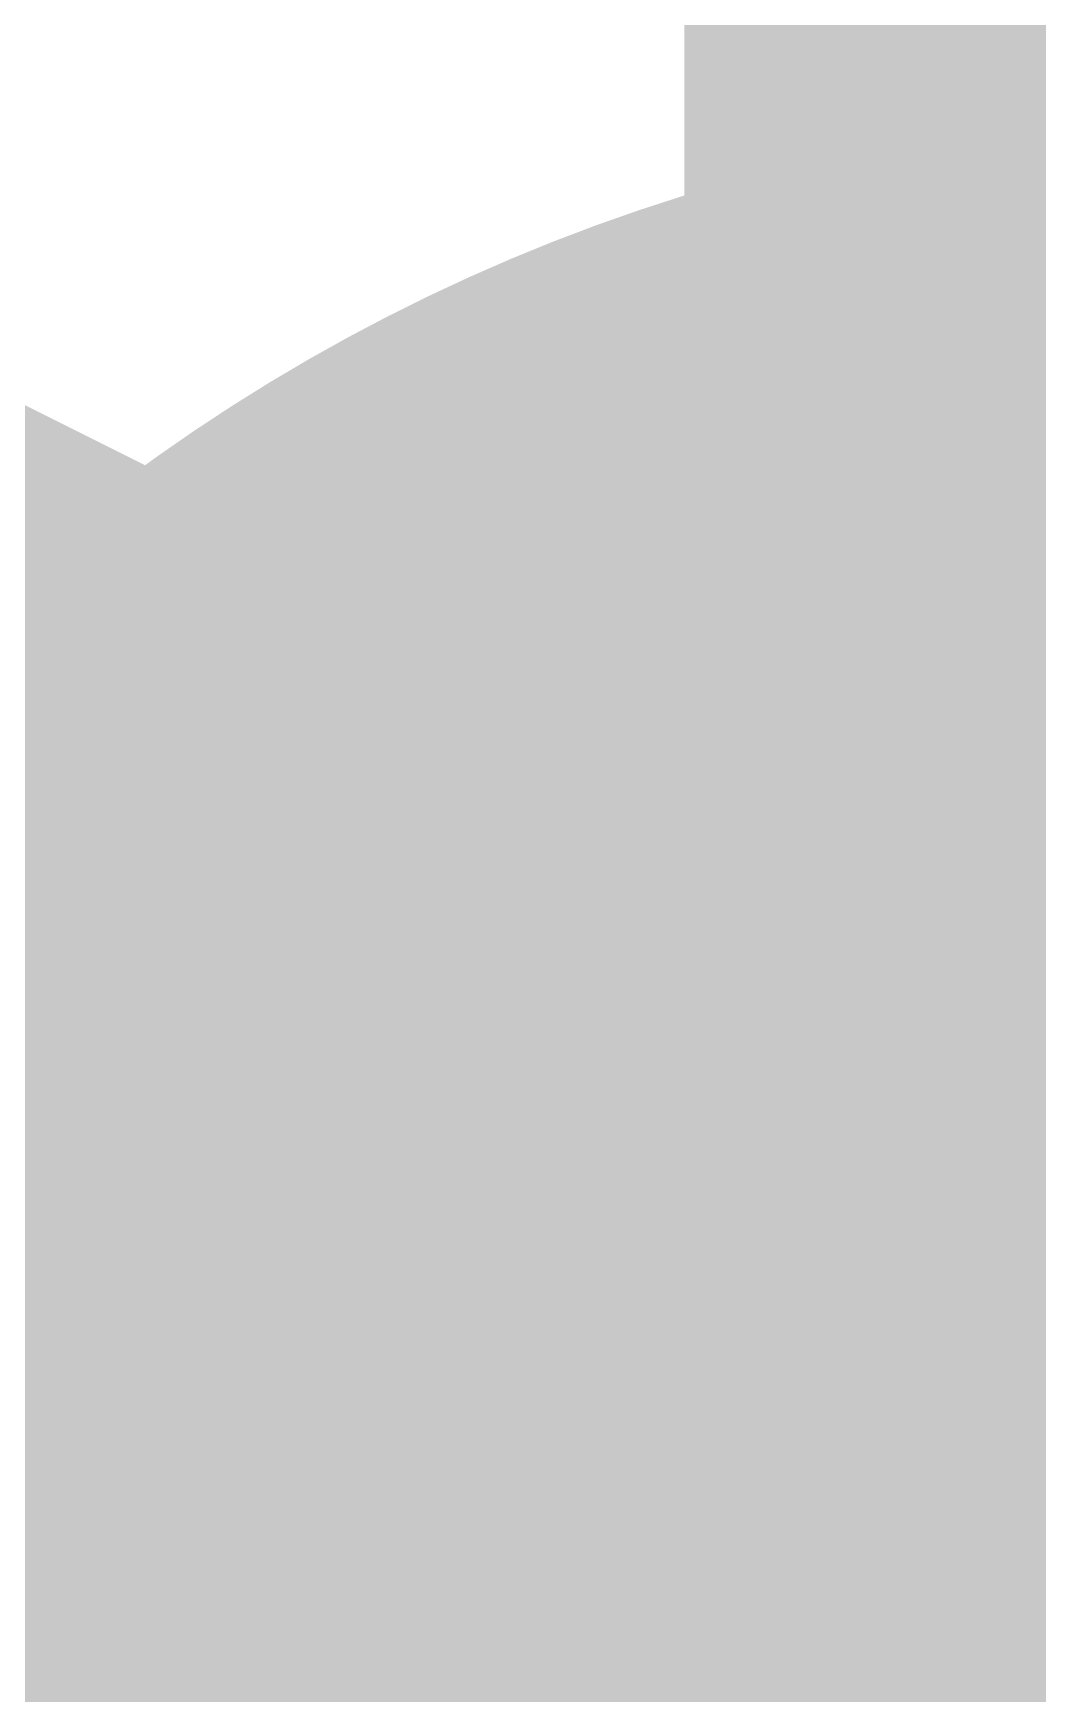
# Model space of a CAD drawing. Header units: inches. Extents: x -2 to 289, y -4 to 187.
# Drawn here: x 118.5768 to 118.7383, y 16.1863 to 16.4534 of the extents above; entities that cross this region are included whole.
import ezdxf

# ---------------------------------------------------------------- set-up
doc = ezdxf.new("R2010")
doc.units = ezdxf.units.IN
for name, color, linetype in [('Bottom Layer', 5, 'Continuous'), ('Drill Drawing', 1, 'Continuous'), ('Layer 1', 16, 'Continuous'), ('Layer 2', 76, 'Continuous'), ('Top Layer', 1, 'Continuous'), ('Via Holes', 16, 'Continuous')]:
    doc.layers.add(name, color=color, linetype=linetype)

msp = doc.modelspace()

# ---------------------------------------------------------------- hatches: boundary and pattern name
at = {"layer": 'Bottom Layer'}
h = msp.add_hatch(color=5, dxfattribs=at)
edge = h.paths.add_edge_path()
edge.add_arc((118.7704, 16.14069), 0.3, 0, 360)
at = {"layer": 'Layer 1'}
h = msp.add_hatch(color=16, dxfattribs=at)
edge = h.paths.add_edge_path()
edge.add_arc((118.7704, 16.14069), 0.3, 0, 360)
at = {"layer": 'Layer 2'}
h = msp.add_hatch(color=76, dxfattribs=at)
edge = h.paths.add_edge_path()
edge.add_arc((118.7704, 16.14069), 0.3, 0, 360)
at = {"layer": 'Top Layer'}
h = msp.add_hatch(color=1, dxfattribs=at)
edge = h.paths.add_edge_path()
edge.add_arc((118.7704, 16.14069), 0.3, 0, 360)
at = {"layer": 'Via Holes'}
h = msp.add_hatch(color=7, dxfattribs=at)
edge = h.paths.add_edge_path()
edge.add_arc((118.7704, 16.14069), 0.15, 0, 360)

# ---------------------------------------------------------------- linework, layer by layer
at = {"layer": 'Drill Drawing', "const_width": 0.0508}
for points in [[(118.5164, 16.39469), (118.7704, 16.26769)], [(118.5164, 16.39469), (118.6434, 16.14069)], [(118.618, 16.29309), (118.7704, 16.21689)], [(118.618, 16.29309), (118.6942, 16.14069)]]:
    msp.add_lwpolyline(points, dxfattribs=at)
at = {"layer": 'Drill Drawing', "const_width": 0.0254}
msp.add_lwpolyline([(118.6053, 16.29309, 1), (118.6307, 16.29309, 1)], format="xyb", close=True, dxfattribs=at)
msp.add_lwpolyline([(118.6053, 16.29309, 1), (118.6307, 16.29309, 1)], format="xyb", close=True, dxfattribs=at)
at = {"layer": 'Layer 2', "const_width": 0.1778}
msp.add_lwpolyline([(118.7704, 16.14069), (118.7704, 38.18575)], dxfattribs=at)
at = {"layer": 'Layer 2', "const_width": 0.0889}
msp.add_lwpolyline([(118.72595, 16.14069, 1), (118.81485, 16.14069, 1)], format="xyb", close=True, dxfattribs=at)
at = {"layer": 'Top Layer', "const_width": 0.381}
msp.add_lwpolyline([(118.7704, 16.129), (119.46735, 16.129)], dxfattribs=at)
at = {"layer": 'Top Layer', "const_width": 0.1905}
msp.add_lwpolyline([(118.67515, 16.129, 1), (118.86565, 16.129, 1)], format="xyb", close=True, dxfattribs=at)

doc.saveas('drawing.dxf')
